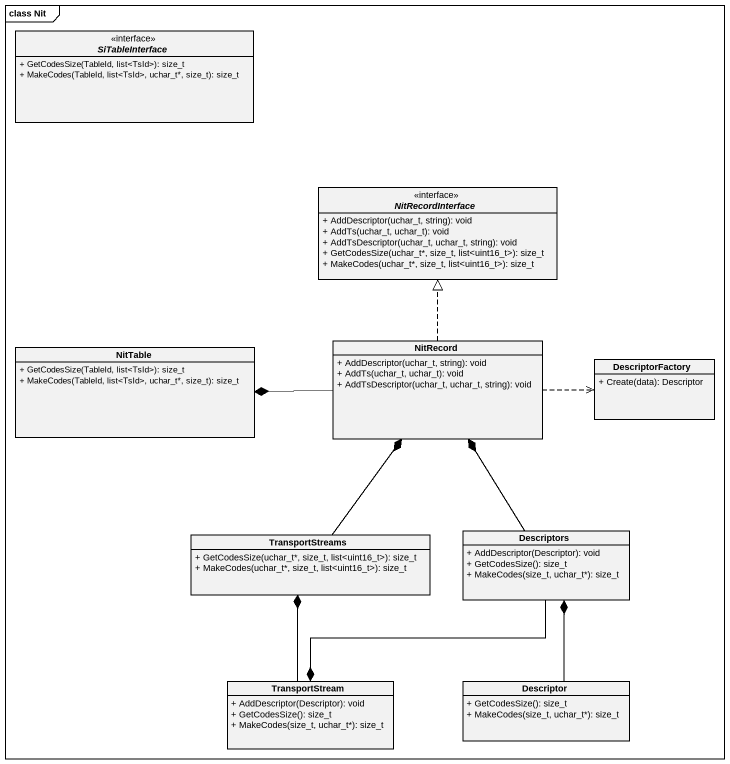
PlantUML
@startuml
mainframe class Nit
hide circle
hide empty members
skinparam classAttributeIconSize 0
interface SiTableInterface <<interface>> {
  + GetCodesSize(TableId, list<TsId>): size_t
  + MakeCodes(TableId, list<TsId>, uchar_t*, size_t): size_t
}
interface NitRecordInterface <<interface>> {
  + AddDescriptor(uchar_t, string): void
  + AddTs(uchar_t, uchar_t): void
  + AddTsDescriptor(uchar_t, uchar_t, string): void
  + GetCodesSize(uchar_t*, size_t, list<uint16_t>): size_t
  + MakeCodes(uchar_t*, size_t, list<uint16_t>): size_t
}
class NitTable {
  + GetCodesSize(TableId, list<TsId>): size_t
  + MakeCodes(TableId, list<TsId>, uchar_t*, size_t): size_t
}
class NitRecord {
  + AddDescriptor(uchar_t, string): void
  + AddTs(uchar_t, uchar_t): void
  + AddTsDescriptor(uchar_t, uchar_t, string): void
}
class DescriptorFactory {
  + Create(data): Descriptor
}
class TransportStreams {
  + GetCodesSize(uchar_t*, size_t, list<uint16_t>): size_t
  + MakeCodes(uchar_t*, size_t, list<uint16_t>): size_t
}
class Descriptors {
  + AddDescriptor(Descriptor): void
  + GetCodesSize(): size_t
  + MakeCodes(size_t, uchar_t*): size_t
}
class TransportStream {
  + AddDescriptor(Descriptor): void
  + GetCodesSize(): size_t
  + MakeCodes(size_t, uchar_t*): size_t
}
class Descriptor {
  + GetCodesSize(): size_t
  + MakeCodes(size_t, uchar_t*): size_t
}
NitRecord .up.|> NitRecordInterface
NitRecord -left-* NitTable
NitRecord .right.> DescriptorFactory
TransportStreams -up-* NitRecord
Descriptors -up-* NitRecord
Descriptors --* TransportStream
TransportStream -up-* TransportStreams
Descriptor -up-* Descriptors
@enduml
